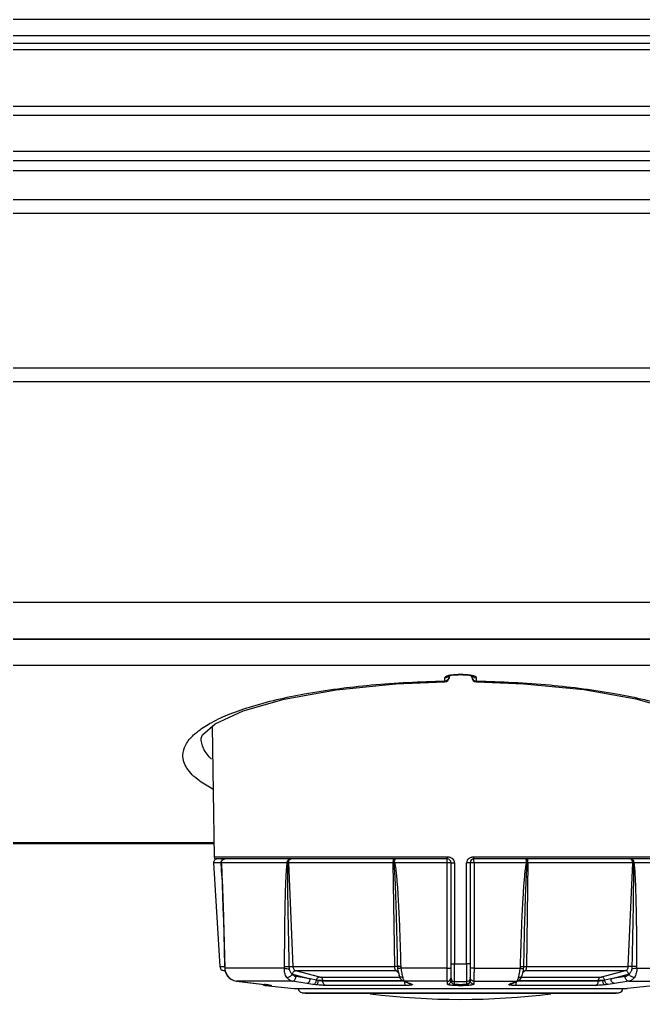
# Model space of a CAD drawing. Header units: millimetres. Extents: x -1538 to 3410, y -1646 to 2016.
# Drawn here: x 40.1 to 108.6, y -1624.5 to -1516.9 of the extents above; entities that cross this region are included whole.
import ezdxf

# ---------------------------------------------------------------- set-up
doc = ezdxf.new("R2010")
doc.units = ezdxf.units.MM
doc.header["$LTSCALE"] = 23.1
doc.layers.get('0').update_dxf_attribs({"linetype": 'CONTINUOUS'})

msp = doc.modelspace()

# ---------------------------------------------------------------- linework, layer by layer
at = {"linetype": 'Continuous'}
for p, q in [((647.03, -1516.86), (-171.77, -1516.86)), ((647.03, -1518.66), (-171.77, -1518.66)), ((-144.47, -1519.46), (581.53, -1519.46)), ((-145.17, -1520.16), (564, -1520.16)), ((-104.32, -1526.36), (561.47, -1526.36)), ((-104.32, -1527.36), (561.47, -1527.36)), ((561.47, -1531.36), (-104.32, -1531.36)), ((561.47, -1532.36), (-104.32, -1532.36)), ((561.47, -1533.46), (-104.32, -1533.46)), ((-159.16, -1536.61), (599.04, -1536.61)), ((-159.07, -1538.11), (598.93, -1538.11)), ((-159.07, -1555.11), (598.93, -1555.11)), ((-159.07, -1556.61), (598.93, -1556.61)), ((598.43, -1580.91), (-158.57, -1580.91)), ((209.43, -1584.96), (-159.67, -1584.96)), ((598.43, -1584.91), (-158.57, -1584.91)), ((522.53, -1587.83), (-85.47, -1587.83)), ((86.78, -1589.19), (86.78, -1589.53)), ((87.26, -1588.95), (87.52, -1588.89)), ((87.28, -1588.94), (87.28, -1589.1)), ((87.52, -1588.89), (87.88, -1588.85)), ((87.88, -1588.85), (88.28, -1588.83)), ((88.78, -1588.81), (88.28, -1588.81)), ((88.28, -1588.83), (88.28, -1588.81)), ((88.78, -1588.83), (88.28, -1588.83)), ((88.78, -1588.83), (88.78, -1588.81)), ((89.59, -1588.9), (89.83, -1588.96)), ((89.78, -1589.1), (89.78, -1588.95)), ((89.83, -1588.96), (89.88, -1588.98)), ((90.28, -1589.53), (90.28, -1589.19)), ((90.28, -1589.6), (90.28, -1589.53)), ((61.24, -1594.51), (61.45, -1608.87)), ((61.43, -1607.3), (-17.25, -1607.3)), ((61.43, -1607.41), (-17.25, -1607.41)), ((87.08, -1608.86), (61.45, -1608.87)), ((115.62, -1608.87), (89.99, -1608.86)), ((62.21, -1609.49), (61.39, -1609.49)), ((61.39, -1609.49), (62.08, -1620.87)), ((87.08, -1609.06), (61.65, -1609.06)), ((62.3, -1610.93), (62.21, -1609.49)), ((69.49, -1609.47), (62.24, -1609.47)), ((81.13, -1609.49), (69.62, -1609.49)), ((69.62, -1609.49), (70.11, -1620.87)), ((81.31, -1620.87), (81.13, -1609.49)), ((87.06, -1609.47), (81.28, -1609.47)), ((87.06, -1621.06), (87.06, -1609.47)), ((87.48, -1622.42), (87.48, -1609.46)), ((87.87, -1609.47), (87.87, -1620.59)), ((89.19, -1620.59), (89.19, -1609.47)), ((89.58, -1609.46), (89.58, -1622.42)), ((115.42, -1609.06), (89.98, -1609.06)), ((95.78, -1609.47), (90.01, -1609.47)), ((90.01, -1609.47), (90.01, -1621.06)), ((95.94, -1609.49), (95.76, -1620.87)), ((107.45, -1609.49), (95.94, -1609.49)), ((106.96, -1620.87), (107.45, -1609.49)), ((114.83, -1609.47), (107.58, -1609.47)), ((87.87, -1620.59), (88.53, -1620.59)), ((88.53, -1620.59), (89.19, -1620.59)), ((62.08, -1620.87), (62.6, -1620.87)), ((62.49, -1621.33), (62.65, -1621.33)), ((62.49, -1621.33), (62.66, -1621.37)), ((62.62, -1620.88), (62.6, -1620.89)), ((62.6, -1620.89), (62.61, -1621.03)), ((62.61, -1621.03), (62.61, -1621.08)), ((62.63, -1621.06), (62.61, -1621.08)), ((69.18, -1621.06), (62.63, -1621.06)), ((62.66, -1621.37), (62.69, -1621.45)), ((62.74, -1621.62), (62.75, -1621.62)), ((62.91, -1621.91), (63.06, -1622.07)), ((70.07, -1621.73), (72.01, -1622.24)), ((70.11, -1620.87), (81.31, -1620.87)), ((70.4, -1621.33), (81.41, -1621.33)), ((70.4, -1621.33), (73.03, -1622.02)), ((81.56, -1621.44), (81.41, -1621.33)), ((81.58, -1621.46), (81.56, -1621.44)), ((81.65, -1621.51), (81.58, -1621.46)), ((81.61, -1621.13), (81.64, -1621.33)), ((81.62, -1621.4), (81.62, -1621.4)), ((81.62, -1621.4), (81.67, -1621.45)), ((81.64, -1621.33), (81.67, -1621.44)), ((81.64, -1621.33), (81.64, -1621.33)), ((81.69, -1621.54), (81.65, -1621.51)), ((81.68, -1621.45), (81.68, -1621.46)), ((81.77, -1621.85), (81.77, -1621.85)), ((87.06, -1621.06), (81.98, -1621.06)), ((90.01, -1621.06), (95.09, -1621.06)), ((95.3, -1621.85), (95.34, -1621.7)), ((95.3, -1621.85), (95.3, -1621.85)), ((95.43, -1621.5), (95.38, -1621.54)), ((95.43, -1621.33), (95.46, -1621.13)), ((95.43, -1621.33), (95.43, -1621.33)), ((95.49, -1621.46), (95.43, -1621.5)), ((95.45, -1621.4), (95.45, -1621.4)), ((95.51, -1621.44), (95.49, -1621.46)), ((95.66, -1621.33), (95.51, -1621.44)), ((95.66, -1621.33), (106.66, -1621.33)), ((95.76, -1620.87), (106.96, -1620.87)), ((104.04, -1622.02), (106.66, -1621.33)), ((105.05, -1622.24), (107, -1621.73)), ((107.88, -1621.06), (114.44, -1621.06)), ((63.08, -1622.08), (63.06, -1622.07)), ((70.06, -1622.49), (63.91, -1622.49)), ((63.91, -1622.49), (63.91, -1622.49)), ((63.91, -1622.49), (66.04, -1622.73)), ((66.04, -1622.73), (66.04, -1622.73)), ((66.04, -1622.73), (66.98, -1622.84)), ((66.98, -1622.84), (66.98, -1622.84)), ((67.69, -1622.95), (67.08, -1622.95)), ((67.08, -1622.95), (70.23, -1623.3)), ((67.4, -1622.89), (67.39, -1622.89)), ((67.39, -1622.89), (67.4, -1622.89)), ((67.48, -1622.91), (67.54, -1622.91)), ((67.54, -1622.91), (67.59, -1622.92)), ((67.59, -1622.92), (67.62, -1622.93)), ((67.62, -1622.93), (67.63, -1622.93)), ((71.62, -1622.73), (70.06, -1622.49)), ((72.01, -1622.24), (70.45, -1621.99)), ((72.31, -1622.84), (71.62, -1622.73)), ((72.7, -1622.38), (72.01, -1622.24)), ((73.17, -1622.04), (81.83, -1622.04)), ((73.39, -1622.41), (82.14, -1622.41)), ((73.39, -1622.41), (73.4, -1622.49)), ((82.28, -1622.49), (73.4, -1622.49)), ((82.52, -1622.95), (73.7, -1622.95)), ((82.39, -1622.49), (82.2, -1622.45)), ((82.77, -1622.7), (82.2, -1622.45)), ((87.08, -1622.49), (82.39, -1622.49)), ((82.39, -1622.49), (82.67, -1622.61)), ((82.67, -1622.61), (82.79, -1622.66)), ((82.96, -1622.73), (82.77, -1622.7)), ((82.77, -1622.7), (82.95, -1622.77)), ((82.79, -1622.66), (82.96, -1622.73)), ((82.95, -1622.77), (83.02, -1622.8)), ((83.21, -1622.84), (83.02, -1622.8)), ((87.08, -1622.82), (87.08, -1622.49)), ((87.88, -1622.81), (87.88, -1622.55)), ((87.89, -1622.84), (88.01, -1622.85)), ((89.18, -1622.55), (89.18, -1622.81)), ((89.27, -1622.82), (89.37, -1622.77)), ((89.99, -1622.49), (94.68, -1622.49)), ((89.99, -1622.49), (89.99, -1622.82)), ((93.86, -1622.84), (94.05, -1622.8)), ((94.05, -1622.8), (94.22, -1622.73)), ((94.11, -1622.73), (94.28, -1622.66)), ((94.11, -1622.73), (94.3, -1622.7)), ((94.22, -1622.73), (94.87, -1622.45)), ((94.28, -1622.66), (94.4, -1622.61)), ((94.4, -1622.61), (94.68, -1622.49)), ((103.36, -1622.95), (94.55, -1622.95)), ((94.68, -1622.49), (94.87, -1622.45)), ((103.67, -1622.49), (94.78, -1622.49)), ((94.93, -1622.41), (103.67, -1622.41)), ((95.23, -1622.04), (103.9, -1622.04)), ((103.67, -1622.49), (103.67, -1622.41)), ((105.05, -1622.24), (104.37, -1622.38)), ((105.45, -1622.73), (104.76, -1622.84)), ((106.62, -1621.99), (105.05, -1622.24)), ((107.01, -1622.49), (105.45, -1622.73)), ((109.99, -1622.95), (106.83, -1623.3)), ((107.01, -1622.49), (113.16, -1622.49)), ((70.23, -1623.3), (106.83, -1623.3)), ((71.12, -1623.75), (105.95, -1623.75)), ((71.12, -1623.75), (71.44, -1623.79)), ((71.44, -1623.79), (105.63, -1623.79)), ((71.44, -1623.79), (71.56, -1623.79)), ((105.51, -1623.79), (71.56, -1623.79)), ((105.63, -1623.79), (105.51, -1623.79)), ((105.95, -1623.75), (105.63, -1623.79))]:
    msp.add_line(p, q, dxfattribs=at)
for points in [[(60.02, -1595.79), (60.17, -1595.42), (61.57, -1594.22), (64.64, -1592.8), (69.14, -1591.5), (74.85, -1590.47), (81.42, -1589.82), (86.79, -1589.6)], [(87.16, -1588.99), (87.16, -1588.99), (87.26, -1588.95)], [(88.78, -1588.83), (89.24, -1588.85), (89.59, -1588.9)], [(90.28, -1589.6), (95.48, -1589.81), (102.06, -1590.45), (107.79, -1591.47), (112.33, -1592.76), (115.44, -1594.19), (116.88, -1595.4), (117.05, -1595.79)], [(62.25, -1609.84), (62.29, -1610.73), (62.34, -1611.92), (62.38, -1613.14), (62.42, -1614.43), (62.47, -1615.81), (62.51, -1617.34), (62.55, -1619.04), (62.6, -1620.89)], [(62.61, -1621.08), (62.64, -1621.29), (62.74, -1621.61), (62.91, -1621.91)], [(62.75, -1621.62), (62.92, -1621.92), (63.06, -1622.07)], [(81.67, -1621.44), (81.73, -1621.69), (81.77, -1621.85)], [(81.77, -1621.85), (81.81, -1621.99), (81.9, -1622.18), (82.03, -1622.34), (82.2, -1622.45)], [(94.87, -1622.45), (95.03, -1622.35), (95.16, -1622.19), (95.25, -1622), (95.3, -1621.85)], [(95.34, -1621.7), (95.4, -1621.44), (95.43, -1621.33)], [(95.39, -1621.46), (95.43, -1621.41), (95.45, -1621.4)], [(95.39, -1621.44), (95.39, -1621.46), (95.39, -1621.46)], [(63.06, -1622.07), (63.28, -1622.26), (63.45, -1622.34)], [(63.07, -1622.09), (63.27, -1622.25), (63.63, -1622.43), (63.91, -1622.49)], [(63.91, -1622.49), (67.07, -1622.85), (67.31, -1622.88)], [(67.31, -1622.88), (67.41, -1622.9), (67.48, -1622.91)], [(87.48, -1622.41), (87.51, -1622.55), (87.58, -1622.68), (87.69, -1622.77), (87.79, -1622.81), (87.89, -1622.84)], [(88.01, -1622.85), (88.15, -1622.87), (88.33, -1622.88), (88.52, -1622.88), (88.72, -1622.88), (88.9, -1622.87), (89.05, -1622.86)], [(89.05, -1622.86), (89.17, -1622.84), (89.27, -1622.82)], [(89.37, -1622.77), (89.47, -1622.69), (89.55, -1622.57), (89.58, -1622.41)]]:
    msp.add_lwpolyline(points, dxfattribs=at)
for centre, radius, start, end in [((86.78, -1589.1), 0.5, 270.8946, 360), ((88.28, -1594.79), 5.97, 89.9948, 92.1409), ((88.79, -1594.76), 5.94, 87.4326, 90.0097), ((90.28, -1589.1), 0.5, 180, 269.1062), ((61.65, -1608.86), 0.2, 180.84, 270), ((61.79, -1609.46), 0.4, 90, 183.5), ((14.91, -1612.57), 47.41, 3.3537, 3.725), ((62.63, -1609.43), 0.369, 90.0072, 93.8752), ((69.63, -1605.31), 4.17, 269.1395, 269.9148), ((69.79, -1609.19), 0.122, 90.0198, 96.3934), ((69.91, -1609.3), 0.238, 120.0018, 121.7722), ((81.13, -1604.09), 5.4, 270.0346, 270.754), ((83.12, -1619.68), 10.37, 100.194, 100.6902), ((87.08, -1609.46), 0.4, 0, 90), ((89.98, -1609.46), 0.4, 90, 180), ((94.04, -1619.17), 9.86, 79.2966, 79.8184), ((95.94, -1603.91), 5.58, 269.258, 269.9536), ((107.16, -1609.3), 0.238, 58.2278, 59.9981), ((107.28, -1609.19), 0.122, 83.6083, 89.9812), ((107.44, -1604.98), 4.5, 270.1137, 270.8323), ((62.58, -1620.84), 0.5, 183.5, 259.5), ((66.4, -1620.79), 3.79, 181.4209, 182.7431), ((67.73, -1620.72), 5.11, 182.757, 183.7233), ((64.12, -1620.98), 1.5, 182.798, 183.5433), ((70.19, -1621.27), 0.477, 252.5046, 255.3146), ((81.41, -1621.7), 0.36, 57.3375, 66.6044), ((83.79, -1620.85), 2.2, 181.0907, 187.3248), ((81.41, -1621.7), 0.362, 54.3906, 57.3393), ((95.66, -1621.7), 0.362, 122.8758, 125.6098), ((93.26, -1620.84), 2.22, 352.7007, 358.8842), ((95.66, -1621.7), 0.361, 113.3967, 122.8776), ((106.88, -1621.27), 0.477, 284.687, 287.496), ((64.14, -1621.03), 1.5, 223.9552, 224.6058), ((64.1, -1621.07), 1.43, 224.6086, 236.9445), ((64.08, -1621.1), 1.4, 236.9827, 250.6584), ((64.07, -1621.12), 1.38, 250.7112, 263.3865), ((67.13, -1622.46), 0.5, 227.6271, 263.661), ((64.11, -1647.84), 25.16, 82.7732, 83.4402), ((65.15, -1639.57), 16.83, 82.3474, 82.7374), ((67.74, -1622.48), 0.476, 250.8506, 263.4182), ((73.56, -1677.23), 54.82, 90.1728, 90.6826), ((69.44, -1654.25), 34.29, 66.5523, 66.78), ((69.75, -1653.52), 33.5, 66.3189, 66.5509), ((87.51, -1622.42), 0.0247, 180.0347, 187.3885), ((88.53, -1871.22), 248.67, 89.8502, 90.1498), ((89.56, -1622.42), 0.0248, 351.5897, 359.9934), ((107.32, -1653.52), 33.5, 113.4491, 113.6811), ((107.63, -1654.25), 34.29, 113.22, 113.4477), ((103.57, -1669.2), 46.79, 89.2736, 89.8709), ((71.18, -1623.25), 0.5, 186.1335, 263), ((88.53, -1544.49), 80, 262.8664, 277.1336), ((105.88, -1623.25), 0.5, 277, 353.8665)]:
    msp.add_arc(centre, radius, start, end, dxfattribs=at)
for points, knots in [([(60.96, -1594.19), (61.59, -1593.83), (63.03, -1593.16), (66.48, -1591.95), (71.75, -1590.76), (78.93, -1589.83), (84.09, -1589.57), (86.78, -1589.53)], [0, 0, 0, 0, 0.082246, 0.179323, 0.414513, 0.694002, 1, 1, 1, 1]), ([(86.78, -1589.53), (86.78, -1589.54), (86.79, -1589.56), (86.79, -1589.58), (86.79, -1589.59)], [0, 0, 0, 0, 0.339021, 1, 1, 1, 1]), ([(86.79, -1589.59), (86.79, -1589.6), (86.79, -1589.6), (86.79, -1589.6), (86.79, -1589.6)], [0, 0, 0, 0, 0.720802, 1, 1, 1, 1]), ([(87.28, -1588.91), (87.17, -1588.93), (87, -1588.98), (86.84, -1589.07), (86.8, -1589.13)], [0, 0, 0, 0, 0.618269, 1, 1, 1, 1]), ([(87.59, -1588.86), (87.56, -1588.86), (87.46, -1588.87), (87.36, -1588.89), (87.28, -1588.91)], [0, 0, 0, 0, 0.263721, 1, 1, 1, 1]), ([(88.06, -1588.82), (88.02, -1588.82), (87.86, -1588.83), (87.71, -1588.84), (87.59, -1588.86)], [0, 0, 0, 0, 0.25807, 1, 1, 1, 1]), ([(89.79, -1588.91), (89.73, -1588.9), (89.49, -1588.85), (89.24, -1588.83), (89.05, -1588.82)], [0, 0, 0, 0, 0.225904, 1, 1, 1, 1]), ([(90.28, -1589.19), (90.28, -1589.12), (90.09, -1588.98), (89.91, -1588.94), (89.79, -1588.91)], [0, 0, 0, 0, 0.343329, 1, 1, 1, 1]), ([(90.28, -1589.53), (92.98, -1589.57), (98.14, -1589.83), (105.31, -1590.76), (110.59, -1591.95), (114.03, -1593.16), (115.47, -1593.83), (116.1, -1594.19)], [0, 0, 0, 0, 0.305969, 0.585444, 0.820643, 0.917734, 1, 1, 1, 1]), ([(59.2, -1595.44), (59.32, -1595.33), (59.87, -1594.86), (60.48, -1594.47), (60.96, -1594.19)], [0, 0, 0, 0, 0.225147, 1, 1, 1, 1]), ([(58.02, -1597.66), (58.02, -1597.27), (58.29, -1596.42), (58.86, -1595.76), (59.2, -1595.44)], [0, 0, 0, 0, 0.45212, 1, 1, 1, 1]), ([(61.15, -1598.09), (60.81, -1597.75), (60.24, -1597.05), (60.01, -1596.16), (60.02, -1595.76)], [0, 0, 0, 0, 0.5442, 1, 1, 1, 1]), ([(61.3, -1601.39), (60.8, -1601.12), (60.01, -1600.65), (59.06, -1599.86), (58.46, -1599.15), (58.09, -1598.41), (58.01, -1597.9), (58.02, -1597.66)], [0, 0, 0, 0, 0.325063, 0.530435, 0.706481, 0.859632, 1, 1, 1, 1]), ([(87.08, -1609.06), (87.08, -1609.06), (87.08, -1609.06), (87.08, -1609.05), (87.08, -1609.03), (87.08, -1609), (87.08, -1608.97), (87.07, -1608.93), (87.07, -1608.89), (87.07, -1608.86)], [0, 0, 0, 0, 0.021787, 0.079303, 0.171934, 0.295828, 0.446517, 0.619021, 1, 1, 1, 1]), ([(87.87, -1609.47), (87.87, -1609.38), (87.81, -1609.19), (87.65, -1609.03), (87.48, -1608.94), (87.35, -1608.89), (87.24, -1608.87), (87.15, -1608.87), (87.1, -1608.86), (87.08, -1608.86)], [0, 0, 0, 0, 0.248313, 0.497998, 0.623511, 0.749007, 0.874488, 0.937241, 1, 1, 1, 1]), ([(89.99, -1608.86), (89.97, -1608.86), (89.92, -1608.87), (89.83, -1608.87), (89.72, -1608.89), (89.58, -1608.94), (89.42, -1609.03), (89.26, -1609.19), (89.19, -1609.38), (89.19, -1609.47)], [0, 0, 0, 0, 0.062759, 0.125512, 0.250993, 0.376489, 0.502002, 0.751687, 1, 1, 1, 1]), ([(89.98, -1609.06), (89.99, -1609.06), (89.99, -1609.06), (89.99, -1609.05), (89.99, -1609.03), (89.99, -1609), (89.99, -1608.97), (89.99, -1608.93), (90, -1608.89), (90, -1608.86)], [0, 0, 0, 0, 0.021772, 0.079299, 0.171966, 0.295832, 0.446436, 0.619055, 1, 1, 1, 1]), ([(62.21, -1609.49), (62.21, -1609.43), (62.23, -1609.32), (62.31, -1609.18), (62.44, -1609.09), (62.55, -1609.06), (62.6, -1609.06)], [0, 0, 0, 0, 0.253542, 0.505147, 0.753699, 1, 1, 1, 1]), ([(62.23, -1609.49), (62.22, -1609.49), (62.22, -1609.49), (62.22, -1609.49), (62.21, -1609.49)], [0, 0, 0, 0, 0.141496, 1, 1, 1, 1]), ([(62.23, -1609.49), (62.22, -1609.41), (62.26, -1609.24), (62.39, -1609.13), (62.47, -1609.1)], [0, 0, 0, 0, 0.500361, 1, 1, 1, 1]), ([(62.24, -1609.47), (62.24, -1609.47), (62.23, -1609.48), (62.23, -1609.48), (62.23, -1609.49)], [0, 0, 0, 0, 0.306284, 1, 1, 1, 1]), ([(62.24, -1609.47), (62.24, -1609.42), (62.26, -1609.32), (62.33, -1609.19), (62.45, -1609.09), (62.55, -1609.07), (62.6, -1609.06)], [0, 0, 0, 0, 0.253508, 0.505091, 0.753589, 1, 1, 1, 1]), ([(62.24, -1609.47), (62.24, -1609.51), (62.25, -1609.67), (62.26, -1609.83), (62.27, -1609.95)], [0, 0, 0, 0, 0.248741, 1, 1, 1, 1]), ([(62.27, -1609.95), (62.29, -1610.4), (62.33, -1611.31), (62.38, -1612.68), (62.43, -1614.04), (62.49, -1615.87), (62.55, -1618.15), (62.6, -1619.97), (62.62, -1620.88)], [0, 0, 0, 0, 0.124534, 0.249428, 0.374438, 0.499503, 0.749722, 1, 1, 1, 1]), ([(69.19, -1620.88), (69.2, -1619.93), (69.2, -1618.5), (69.22, -1616.6), (69.24, -1615.17), (69.27, -1613.74), (69.3, -1612.55), (69.34, -1611.6), (69.37, -1610.89), (69.41, -1610.29), (69.45, -1609.82), (69.47, -1609.59), (69.49, -1609.47)], [0, 0, 0, 0, 0.250308, 0.37544, 0.500548, 0.625624, 0.750646, 0.813122, 0.875555, 0.937905, 0.969013, 1, 1, 1, 1]), ([(69.49, -1609.47), (69.49, -1609.42), (69.5, -1609.32), (69.56, -1609.18), (69.65, -1609.09), (69.73, -1609.06), (69.77, -1609.06)], [0, 0, 0, 0, 0.288695, 0.556836, 0.791847, 1, 1, 1, 1]), ([(69.56, -1609.49), (69.56, -1609.49), (69.53, -1609.48), (69.51, -1609.48), (69.49, -1609.47)], [0, 0, 0, 0, 0.263638, 1, 1, 1, 1]), ([(69.71, -1620.89), (69.69, -1619.94), (69.66, -1618.51), (69.62, -1616.61), (69.59, -1615.19), (69.57, -1613.76), (69.56, -1612.57), (69.55, -1611.62), (69.55, -1610.91), (69.55, -1610.2), (69.55, -1609.72), (69.56, -1609.49)], [0, 0, 0, 0, 0.250116, 0.375162, 0.500199, 0.625221, 0.750222, 0.81271, 0.875183, 0.93763, 1, 1, 1, 1]), ([(69.56, -1609.49), (69.56, -1609.44), (69.57, -1609.34), (69.6, -1609.22), (69.65, -1609.15), (69.69, -1609.09), (69.74, -1609.07), (69.77, -1609.06)], [0, 0, 0, 0, 0.305785, 0.585219, 0.7077, 0.816917, 1, 1, 1, 1]), ([(69.62, -1609.49), (69.62, -1609.41), (69.64, -1609.26), (69.73, -1609.13), (69.79, -1609.1)], [0, 0, 0, 0, 0.539662, 1, 1, 1, 1]), ([(69.79, -1609.09), (69.8, -1609.09), (69.83, -1609.07), (69.87, -1609.06), (69.9, -1609.06)], [0, 0, 0, 0, 0.25938, 1, 1, 1, 1]), ([(81.13, -1609.49), (81.13, -1609.43), (81.13, -1609.33), (81.15, -1609.22), (81.17, -1609.14), (81.19, -1609.09), (81.22, -1609.06), (81.24, -1609.06)], [0, 0, 0, 0, 0.352789, 0.660483, 0.78329, 0.880591, 1, 1, 1, 1]), ([(81.2, -1609.49), (81.19, -1609.41), (81.2, -1609.3), (81.25, -1609.17), (81.28, -1609.11), (81.3, -1609.1)], [0, 0, 0, 0, 0.568521, 0.808256, 1, 1, 1, 1]), ([(81.2, -1609.49), (81.21, -1609.61), (81.23, -1609.84), (81.26, -1610.32), (81.29, -1610.91), (81.33, -1611.62), (81.37, -1612.57), (81.41, -1613.76), (81.45, -1615.19), (81.49, -1616.61), (81.54, -1618.51), (81.57, -1619.94), (81.59, -1620.89)], [0, 0, 0, 0, 0.031262, 0.062522, 0.125035, 0.187542, 0.250047, 0.37505, 0.500047, 0.62504, 0.750029, 1, 1, 1, 1]), ([(81.28, -1609.47), (81.28, -1609.4), (81.29, -1609.29), (81.32, -1609.16), (81.34, -1609.11), (81.35, -1609.09)], [0, 0, 0, 0, 0.588096, 0.82492, 1, 1, 1, 1]), ([(81.28, -1609.47), (81.31, -1609.59), (81.35, -1609.82), (81.42, -1610.29), (81.48, -1610.89), (81.54, -1611.6), (81.6, -1612.31), (81.64, -1613.03), (81.7, -1613.98), (81.76, -1615.17), (81.82, -1616.6), (81.89, -1618.5), (81.93, -1619.93), (81.96, -1620.88)], [0, 0, 0, 0, 0.031233, 0.062479, 0.124978, 0.187481, 0.249985, 0.312488, 0.374992, 0.499997, 0.625001, 0.750003, 1, 1, 1, 1]), ([(81.3, -1609.1), (81.31, -1609.09), (81.33, -1609.07), (81.35, -1609.06), (81.37, -1609.06)], [0, 0, 0, 0, 0.281711, 1, 1, 1, 1]), ([(81.35, -1609.09), (81.35, -1609.09), (81.36, -1609.08), (81.37, -1609.07), (81.38, -1609.07)], [0, 0, 0, 0, 0.298799, 1, 1, 1, 1]), ([(87.06, -1609.47), (87.06, -1609.42), (87.06, -1609.34), (87.07, -1609.25), (87.07, -1609.19), (87.07, -1609.14), (87.07, -1609.1), (87.08, -1609.08), (87.08, -1609.07), (87.08, -1609.07), (87.08, -1609.06), (87.08, -1609.06)], [0, 0, 0, 0, 0.379303, 0.551362, 0.702529, 0.826972, 0.919764, 0.953193, 0.977556, 0.992872, 1, 1, 1, 1]), ([(87.48, -1609.46), (87.48, -1609.46), (87.48, -1609.46), (87.48, -1609.47), (87.46, -1609.47), (87.45, -1609.47), (87.43, -1609.47), (87.4, -1609.47), (87.36, -1609.47), (87.29, -1609.47), (87.22, -1609.47), (87.14, -1609.47), (87.09, -1609.47), (87.06, -1609.47)], [0, 0, 0, 0, 0.005241, 0.019964, 0.04418, 0.077728, 0.120237, 0.171248, 0.296746, 0.448956, 0.621715, 0.808161, 1, 1, 1, 1]), ([(87.48, -1609.46), (87.48, -1609.46), (87.49, -1609.46), (87.49, -1609.47), (87.5, -1609.47), (87.51, -1609.47), (87.53, -1609.47), (87.56, -1609.47), (87.6, -1609.47), (87.66, -1609.47), (87.73, -1609.47), (87.8, -1609.47), (87.85, -1609.47), (87.87, -1609.47)], [0, 0, 0, 0, 0.005022, 0.019417, 0.043119, 0.075969, 0.117738, 0.167967, 0.291715, 0.442778, 0.615655, 0.804104, 1, 1, 1, 1]), ([(89.58, -1609.46), (89.58, -1609.46), (89.58, -1609.46), (89.58, -1609.47), (89.57, -1609.47), (89.55, -1609.47), (89.54, -1609.47), (89.51, -1609.47), (89.47, -1609.47), (89.41, -1609.47), (89.34, -1609.47), (89.27, -1609.47), (89.22, -1609.47), (89.19, -1609.47)], [0, 0, 0, 0, 0.005022, 0.019417, 0.043119, 0.075969, 0.117738, 0.167967, 0.291715, 0.442778, 0.615655, 0.804104, 1, 1, 1, 1]), ([(90.01, -1609.47), (89.98, -1609.47), (89.93, -1609.47), (89.85, -1609.47), (89.78, -1609.47), (89.71, -1609.47), (89.67, -1609.47), (89.64, -1609.47), (89.62, -1609.47), (89.6, -1609.47), (89.59, -1609.47), (89.59, -1609.46), (89.58, -1609.46), (89.58, -1609.46)], [0, 0, 0, 0, 0.191839, 0.378285, 0.551044, 0.703254, 0.828752, 0.879763, 0.922272, 0.95582, 0.980036, 0.994759, 1, 1, 1, 1]), ([(90.01, -1609.47), (90.01, -1609.42), (90.01, -1609.34), (90, -1609.25), (90, -1609.19), (90, -1609.14), (89.99, -1609.1), (89.99, -1609.08), (89.99, -1609.07), (89.99, -1609.07), (89.99, -1609.06), (89.98, -1609.06)], [0, 0, 0, 0, 0.379303, 0.551362, 0.702529, 0.826972, 0.919764, 0.953193, 0.977556, 0.992872, 1, 1, 1, 1]), ([(95.11, -1620.88), (95.13, -1619.93), (95.18, -1618.5), (95.25, -1616.6), (95.31, -1615.17), (95.37, -1613.98), (95.43, -1613.03), (95.47, -1612.31), (95.53, -1611.6), (95.59, -1610.89), (95.65, -1610.29), (95.72, -1609.82), (95.76, -1609.59), (95.78, -1609.47)], [0, 0, 0, 0, 0.249997, 0.374999, 0.500003, 0.625008, 0.687512, 0.750016, 0.812519, 0.875023, 0.937521, 0.968767, 1, 1, 1, 1]), ([(95.48, -1620.89), (95.5, -1619.94), (95.53, -1618.51), (95.57, -1616.61), (95.61, -1615.19), (95.66, -1613.76), (95.7, -1612.57), (95.74, -1611.62), (95.77, -1610.91), (95.81, -1610.32), (95.84, -1609.84), (95.86, -1609.61), (95.87, -1609.49)], [0, 0, 0, 0, 0.249971, 0.37496, 0.499953, 0.62495, 0.749953, 0.812458, 0.874966, 0.937478, 0.968738, 1, 1, 1, 1]), ([(95.72, -1609.09), (95.72, -1609.09), (95.71, -1609.08), (95.7, -1609.07), (95.69, -1609.07)], [0, 0, 0, 0, 0.298799, 1, 1, 1, 1]), ([(95.77, -1609.1), (95.76, -1609.09), (95.74, -1609.07), (95.71, -1609.06), (95.7, -1609.06)], [0, 0, 0, 0, 0.281712, 1, 1, 1, 1]), ([(95.78, -1609.47), (95.78, -1609.4), (95.78, -1609.29), (95.75, -1609.16), (95.73, -1609.11), (95.72, -1609.09)], [0, 0, 0, 0, 0.588096, 0.82492, 1, 1, 1, 1]), ([(95.87, -1609.49), (95.87, -1609.41), (95.86, -1609.3), (95.82, -1609.17), (95.78, -1609.11), (95.77, -1609.1)], [0, 0, 0, 0, 0.568519, 0.808255, 1, 1, 1, 1]), ([(95.94, -1609.49), (95.94, -1609.43), (95.94, -1609.33), (95.92, -1609.22), (95.9, -1609.14), (95.88, -1609.09), (95.85, -1609.06), (95.83, -1609.06)], [0, 0, 0, 0, 0.352789, 0.660483, 0.78329, 0.880591, 1, 1, 1, 1]), ([(107.27, -1609.09), (107.27, -1609.09), (107.23, -1609.07), (107.2, -1609.06), (107.17, -1609.06)], [0, 0, 0, 0, 0.25938, 1, 1, 1, 1]), ([(107.45, -1609.49), (107.45, -1609.41), (107.43, -1609.26), (107.34, -1609.13), (107.28, -1609.1)], [0, 0, 0, 0, 0.539662, 1, 1, 1, 1]), ([(107.58, -1609.47), (107.58, -1609.42), (107.57, -1609.32), (107.51, -1609.18), (107.42, -1609.09), (107.34, -1609.06), (107.3, -1609.06)], [0, 0, 0, 0, 0.288695, 0.556836, 0.791847, 1, 1, 1, 1]), ([(107.51, -1609.49), (107.51, -1609.44), (107.5, -1609.34), (107.46, -1609.22), (107.42, -1609.15), (107.37, -1609.09), (107.33, -1609.07), (107.3, -1609.06)], [0, 0, 0, 0, 0.305786, 0.585221, 0.707701, 0.816918, 1, 1, 1, 1]), ([(107.51, -1609.49), (107.51, -1609.72), (107.52, -1610.2), (107.52, -1610.91), (107.52, -1611.62), (107.51, -1612.57), (107.5, -1613.76), (107.48, -1615.19), (107.45, -1616.61), (107.41, -1618.51), (107.38, -1619.94), (107.36, -1620.89)], [0, 0, 0, 0, 0.06237, 0.124817, 0.18729, 0.249778, 0.374779, 0.499801, 0.624838, 0.749884, 1, 1, 1, 1]), ([(107.58, -1609.47), (107.57, -1609.47), (107.55, -1609.48), (107.52, -1609.48), (107.51, -1609.49)], [0, 0, 0, 0, 0.235744, 1, 1, 1, 1]), ([(107.58, -1609.47), (107.6, -1609.59), (107.62, -1609.82), (107.66, -1610.29), (107.7, -1610.89), (107.73, -1611.6), (107.77, -1612.55), (107.8, -1613.74), (107.83, -1615.17), (107.85, -1616.6), (107.87, -1618.5), (107.87, -1619.93), (107.87, -1620.88)], [0, 0, 0, 0, 0.030987, 0.062095, 0.124445, 0.186879, 0.249354, 0.374376, 0.499452, 0.62456, 0.749692, 1, 1, 1, 1]), ([(87.48, -1620.59), (87.48, -1620.59), (87.49, -1620.59), (87.49, -1620.59), (87.5, -1620.59), (87.51, -1620.59), (87.53, -1620.59), (87.56, -1620.59), (87.6, -1620.59), (87.66, -1620.59), (87.73, -1620.59), (87.8, -1620.59), (87.85, -1620.59), (87.87, -1620.59)], [0, 0, 0, 0, 0.005025, 0.01942, 0.043121, 0.075969, 0.117737, 0.167963, 0.291709, 0.44277, 0.615646, 0.804096, 1, 1, 1, 1]), ([(87.88, -1622.55), (87.88, -1622.53), (87.88, -1622.46), (87.88, -1622.33), (87.88, -1622.14), (87.88, -1621.79), (87.88, -1621.27), (87.87, -1620.83), (87.87, -1620.59)], [0, 0, 0, 0, 0.035163, 0.102703, 0.200377, 0.32498, 0.637728, 1, 1, 1, 1]), ([(89.19, -1620.59), (89.19, -1620.83), (89.19, -1621.27), (89.19, -1621.79), (89.19, -1622.14), (89.19, -1622.33), (89.19, -1622.46), (89.19, -1622.53), (89.18, -1622.55)], [0, 0, 0, 0, 0.362272, 0.67502, 0.799623, 0.897297, 0.964837, 1, 1, 1, 1]), ([(89.58, -1620.59), (89.58, -1620.59), (89.58, -1620.59), (89.58, -1620.59), (89.57, -1620.59), (89.55, -1620.59), (89.54, -1620.59), (89.51, -1620.59), (89.47, -1620.59), (89.41, -1620.59), (89.34, -1620.59), (89.27, -1620.59), (89.22, -1620.59), (89.19, -1620.59)], [0, 0, 0, 0, 0.005032, 0.019434, 0.04314, 0.075992, 0.117764, 0.167992, 0.291739, 0.442798, 0.615667, 0.804107, 1, 1, 1, 1]), ([(62.63, -1621.08), (62.64, -1621.26), (62.73, -1621.62), (62.94, -1621.94), (63.06, -1622.07)], [0, 0, 0, 0, 0.501228, 1, 1, 1, 1]), ([(69.44, -1622.08), (69.34, -1621.94), (69.19, -1621.6), (69.17, -1621.24), (69.18, -1621.06)], [0, 0, 0, 0, 0.481303, 1, 1, 1, 1]), ([(69.18, -1621.06), (69.27, -1621.08), (69.45, -1621.1), (69.63, -1621.12), (69.73, -1621.13)], [0, 0, 0, 0, 0.469984, 1, 1, 1, 1]), ([(69.19, -1620.88), (69.23, -1620.88), (69.4, -1620.89), (69.57, -1620.89), (69.71, -1620.89)], [0, 0, 0, 0, 0.213536, 1, 1, 1, 1]), ([(69.44, -1622.08), (69.49, -1622.08), (69.61, -1622.06), (69.77, -1621.98), (69.93, -1621.87), (70.01, -1621.77), (70.05, -1621.72)], [0, 0, 0, 0, 0.216365, 0.473643, 0.745173, 1, 1, 1, 1]), ([(69.71, -1620.89), (69.74, -1620.88), (69.88, -1620.88), (70.01, -1620.87), (70.11, -1620.87)], [0, 0, 0, 0, 0.264401, 1, 1, 1, 1]), ([(69.73, -1621.13), (69.73, -1621.11), (69.72, -1621.03), (69.71, -1620.95), (69.71, -1620.89)], [0, 0, 0, 0, 0.2473, 1, 1, 1, 1]), ([(70.05, -1621.72), (69.96, -1621.66), (69.82, -1621.47), (69.75, -1621.25), (69.73, -1621.13)], [0, 0, 0, 0, 0.469692, 1, 1, 1, 1]), ([(70.45, -1621.99), (70.37, -1621.98), (70.22, -1621.91), (70.1, -1621.79), (70.05, -1621.72)], [0, 0, 0, 0, 0.473678, 1, 1, 1, 1]), ([(70.07, -1621.73), (70.08, -1621.68), (70.1, -1621.58), (70.18, -1621.45), (70.28, -1621.36), (70.37, -1621.33), (70.4, -1621.33)], [0, 0, 0, 0, 0.2809, 0.550166, 0.790885, 1, 1, 1, 1]), ([(70.11, -1620.87), (70.11, -1620.93), (70.13, -1621.03), (70.19, -1621.17), (70.28, -1621.28), (70.36, -1621.32), (70.4, -1621.33)], [0, 0, 0, 0, 0.281335, 0.545903, 0.785084, 1, 1, 1, 1]), ([(81.41, -1621.33), (81.4, -1621.33), (81.39, -1621.31), (81.36, -1621.26), (81.33, -1621.16), (81.31, -1621.03), (81.31, -1620.93), (81.31, -1620.87)], [0, 0, 0, 0, 0.061211, 0.143174, 0.369391, 0.664388, 1, 1, 1, 1]), ([(81.59, -1620.89), (81.58, -1620.88), (81.55, -1620.88), (81.48, -1620.88), (81.4, -1620.87), (81.34, -1620.87), (81.31, -1620.87)], [0, 0, 0, 0, 0.130398, 0.351902, 0.649236, 1, 1, 1, 1]), ([(81.96, -1620.88), (81.88, -1620.88), (81.77, -1620.89), (81.65, -1620.89), (81.61, -1620.89), (81.59, -1620.89)], [0, 0, 0, 0, 0.649445, 0.871372, 1, 1, 1, 1]), ([(81.98, -1621.06), (81.93, -1621.06), (81.85, -1621.08), (81.74, -1621.1), (81.66, -1621.11), (81.62, -1621.12), (81.61, -1621.13)], [0, 0, 0, 0, 0.366328, 0.672205, 0.889599, 1, 1, 1, 1]), ([(82.17, -1622.08), (82.12, -1622.08), (82.03, -1622.07), (81.91, -1622.03), (81.81, -1621.95), (81.78, -1621.88), (81.77, -1621.85)], [0, 0, 0, 0, 0.288109, 0.550605, 0.784654, 1, 1, 1, 1]), ([(81.98, -1621.06), (82, -1621.24), (82.05, -1621.58), (82.13, -1621.92), (82.17, -1622.08)], [0, 0, 0, 0, 0.538452, 1, 1, 1, 1]), ([(87.06, -1621.06), (87.09, -1621.06), (87.14, -1621.06), (87.22, -1621.06), (87.29, -1621.06), (87.36, -1621.05), (87.4, -1621.05), (87.43, -1621.05), (87.45, -1621.05), (87.46, -1621.05), (87.48, -1621.05), (87.48, -1621.05), (87.48, -1621.05), (87.48, -1621.05)], [0, 0, 0, 0, 0.191566, 0.378203, 0.551069, 0.703261, 0.828651, 0.879726, 0.922277, 0.955785, 0.979999, 0.994746, 1, 1, 1, 1]), ([(87.08, -1622.49), (87.08, -1622.47), (87.08, -1622.42), (87.07, -1622.32), (87.07, -1622.18), (87.07, -1622.01), (87.07, -1621.8), (87.06, -1621.48), (87.06, -1621.23), (87.06, -1621.06)], [0, 0, 0, 0, 0.036865, 0.105458, 0.203588, 0.328127, 0.475067, 0.639608, 1, 1, 1, 1]), ([(90.01, -1621.06), (89.98, -1621.06), (89.93, -1621.06), (89.85, -1621.06), (89.78, -1621.06), (89.71, -1621.05), (89.67, -1621.05), (89.64, -1621.05), (89.62, -1621.05), (89.6, -1621.05), (89.59, -1621.05), (89.59, -1621.05), (89.58, -1621.05), (89.58, -1621.05)], [0, 0, 0, 0, 0.191557, 0.378188, 0.551048, 0.703238, 0.828629, 0.879706, 0.922259, 0.955771, 0.979989, 0.994741, 1, 1, 1, 1]), ([(90.01, -1621.06), (90.01, -1621.23), (90.01, -1621.48), (90, -1621.8), (90, -1622.01), (90, -1622.18), (90, -1622.32), (89.99, -1622.42), (89.99, -1622.47), (89.99, -1622.49)], [0, 0, 0, 0, 0.360392, 0.524933, 0.671873, 0.796412, 0.894542, 0.963135, 1, 1, 1, 1]), ([(94.9, -1622.08), (94.94, -1621.92), (95.01, -1621.58), (95.07, -1621.24), (95.09, -1621.06)], [0, 0, 0, 0, 0.461552, 1, 1, 1, 1]), ([(94.9, -1622.08), (94.95, -1622.08), (95.04, -1622.07), (95.16, -1622.03), (95.26, -1621.95), (95.29, -1621.88), (95.3, -1621.85)], [0, 0, 0, 0, 0.288104, 0.550601, 0.784654, 1, 1, 1, 1]), ([(95.09, -1621.06), (95.14, -1621.06), (95.22, -1621.08), (95.33, -1621.1), (95.41, -1621.11), (95.45, -1621.12), (95.46, -1621.13)], [0, 0, 0, 0, 0.366328, 0.672208, 0.889603, 1, 1, 1, 1]), ([(95.11, -1620.88), (95.19, -1620.88), (95.3, -1620.89), (95.42, -1620.89), (95.46, -1620.89), (95.48, -1620.89)], [0, 0, 0, 0, 0.649394, 0.871335, 1, 1, 1, 1]), ([(95.48, -1620.89), (95.49, -1620.88), (95.52, -1620.88), (95.58, -1620.88), (95.67, -1620.87), (95.73, -1620.87), (95.76, -1620.87)], [0, 0, 0, 0, 0.130382, 0.35188, 0.64922, 1, 1, 1, 1]), ([(95.76, -1620.87), (95.76, -1620.93), (95.75, -1621.03), (95.73, -1621.16), (95.71, -1621.26), (95.68, -1621.31), (95.67, -1621.33), (95.66, -1621.33)], [0, 0, 0, 0, 0.335603, 0.630604, 0.856822, 0.938787, 1, 1, 1, 1]), ([(107.02, -1621.72), (106.97, -1621.79), (106.85, -1621.91), (106.69, -1621.98), (106.62, -1621.99)], [0, 0, 0, 0, 0.526322, 1, 1, 1, 1]), ([(106.66, -1621.33), (106.7, -1621.32), (106.78, -1621.28), (106.88, -1621.17), (106.94, -1621.03), (106.95, -1620.93), (106.96, -1620.87)], [0, 0, 0, 0, 0.214912, 0.454092, 0.718658, 1, 1, 1, 1]), ([(107, -1621.73), (106.99, -1621.68), (106.96, -1621.58), (106.89, -1621.45), (106.79, -1621.36), (106.7, -1621.33), (106.66, -1621.33)], [0, 0, 0, 0, 0.2809, 0.550166, 0.790885, 1, 1, 1, 1]), ([(107.36, -1620.89), (107.32, -1620.88), (107.19, -1620.88), (107.06, -1620.87), (106.96, -1620.87)], [0, 0, 0, 0, 0.264406, 1, 1, 1, 1]), ([(107.34, -1621.13), (107.32, -1621.25), (107.25, -1621.47), (107.11, -1621.66), (107.02, -1621.72)], [0, 0, 0, 0, 0.530301, 1, 1, 1, 1]), ([(107.63, -1622.08), (107.57, -1622.08), (107.46, -1622.06), (107.3, -1621.98), (107.14, -1621.87), (107.06, -1621.77), (107.02, -1621.72)], [0, 0, 0, 0, 0.216362, 0.473639, 0.74517, 1, 1, 1, 1]), ([(107.36, -1620.89), (107.36, -1620.91), (107.35, -1620.99), (107.35, -1621.07), (107.34, -1621.13)], [0, 0, 0, 0, 0.252232, 1, 1, 1, 1]), ([(107.88, -1621.06), (107.8, -1621.08), (107.62, -1621.1), (107.43, -1621.12), (107.34, -1621.13)], [0, 0, 0, 0, 0.469986, 1, 1, 1, 1]), ([(107.87, -1620.88), (107.84, -1620.88), (107.67, -1620.89), (107.49, -1620.89), (107.36, -1620.89)], [0, 0, 0, 0, 0.21354, 1, 1, 1, 1]), ([(107.88, -1621.06), (107.9, -1621.24), (107.87, -1621.6), (107.73, -1621.94), (107.63, -1622.08)], [0, 0, 0, 0, 0.518698, 1, 1, 1, 1]), ([(67.4, -1622.89), (67.42, -1622.9), (67.47, -1622.9), (67.53, -1622.91), (67.57, -1622.92)], [0, 0, 0, 0, 0.278952, 1, 1, 1, 1]), ([(67.57, -1622.92), (67.59, -1622.92), (67.61, -1622.93), (67.65, -1622.93), (67.68, -1622.94), (67.7, -1622.94), (67.7, -1622.94), (67.71, -1622.95), (67.71, -1622.95), (67.72, -1622.95), (67.72, -1622.95), (67.71, -1622.95), (67.71, -1622.95), (67.7, -1622.95), (67.69, -1622.95), (67.69, -1622.95)], [0, 0, 0, 0, 0.264966, 0.481838, 0.648526, 0.712503, 0.763405, 0.801171, 0.825872, 0.838293, 0.846643, 0.865508, 0.897209, 0.942032, 1, 1, 1, 1]), ([(70.06, -1622.49), (69.94, -1622.47), (69.7, -1622.37), (69.52, -1622.19), (69.44, -1622.08)], [0, 0, 0, 0, 0.474275, 1, 1, 1, 1]), ([(70.06, -1622.49), (70.11, -1622.49), (70.21, -1622.46), (70.33, -1622.34), (70.42, -1622.18), (70.45, -1622.06), (70.45, -1621.99)], [0, 0, 0, 0, 0.208918, 0.447389, 0.716072, 1, 1, 1, 1]), ([(71.62, -1622.73), (71.67, -1622.73), (71.77, -1622.7), (71.9, -1622.59), (71.98, -1622.43), (72.01, -1622.3), (72.01, -1622.24)], [0, 0, 0, 0, 0.208913, 0.44738, 0.716066, 1, 1, 1, 1]), ([(72.31, -1622.84), (72.36, -1622.84), (72.45, -1622.82), (72.57, -1622.71), (72.66, -1622.56), (72.69, -1622.45), (72.7, -1622.38)], [0, 0, 0, 0, 0.209294, 0.446849, 0.714601, 1, 1, 1, 1]), ([(72.72, -1622.89), (72.69, -1622.89), (72.55, -1622.88), (72.41, -1622.86), (72.31, -1622.84)], [0, 0, 0, 0, 0.274731, 1, 1, 1, 1]), ([(72.7, -1622.38), (72.71, -1622.34), (72.74, -1622.24), (72.81, -1622.13), (72.91, -1622.04), (72.99, -1622.02), (73.03, -1622.02)], [0, 0, 0, 0, 0.282227, 0.550378, 0.790155, 1, 1, 1, 1]), ([(72.91, -1622.41), (72.89, -1622.41), (72.82, -1622.4), (72.75, -1622.39), (72.7, -1622.38)], [0, 0, 0, 0, 0.274718, 1, 1, 1, 1]), ([(72.72, -1622.89), (72.73, -1622.89), (72.76, -1622.88), (72.78, -1622.85), (72.81, -1622.8), (72.85, -1622.72), (72.88, -1622.59), (72.9, -1622.47), (72.91, -1622.41)], [0, 0, 0, 0, 0.05767, 0.13499, 0.235341, 0.357861, 0.657533, 1, 1, 1, 1]), ([(73.7, -1622.95), (73.55, -1622.95), (73.22, -1622.94), (72.9, -1622.91), (72.72, -1622.89)], [0, 0, 0, 0, 0.467727, 1, 1, 1, 1]), ([(73.4, -1622.49), (73.32, -1622.49), (73.15, -1622.47), (72.99, -1622.43), (72.91, -1622.41)], [0, 0, 0, 0, 0.468509, 1, 1, 1, 1]), ([(73.03, -1622.02), (73.05, -1622.03), (73.1, -1622.04), (73.14, -1622.04), (73.17, -1622.04)], [0, 0, 0, 0, 0.497, 1, 1, 1, 1]), ([(73.39, -1622.41), (73.39, -1622.37), (73.38, -1622.28), (73.33, -1622.17), (73.26, -1622.08), (73.2, -1622.05), (73.17, -1622.04)], [0, 0, 0, 0, 0.283976, 0.550283, 0.788682, 1, 1, 1, 1]), ([(73.7, -1622.95), (73.66, -1622.95), (73.58, -1622.91), (73.48, -1622.8), (73.42, -1622.65), (73.4, -1622.54), (73.4, -1622.49)], [0, 0, 0, 0, 0.20971, 0.446411, 0.713162, 1, 1, 1, 1]), ([(82.17, -1622.08), (82.17, -1622.1), (82.19, -1622.17), (82.21, -1622.23), (82.23, -1622.28)], [0, 0, 0, 0, 0.271921, 1, 1, 1, 1]), ([(82.23, -1622.28), (82.24, -1622.29), (82.26, -1622.34), (82.28, -1622.39), (82.31, -1622.42)], [0, 0, 0, 0, 0.282175, 1, 1, 1, 1]), ([(82.31, -1622.42), (82.31, -1622.43), (82.33, -1622.45), (82.36, -1622.48), (82.39, -1622.49)], [0, 0, 0, 0, 0.290254, 1, 1, 1, 1]), ([(82.52, -1622.95), (82.5, -1622.95), (82.47, -1622.9), (82.43, -1622.81), (82.41, -1622.68), (82.4, -1622.59), (82.4, -1622.54)], [0, 0, 0, 0, 0.138356, 0.359003, 0.654302, 1, 1, 1, 1]), ([(83.21, -1622.89), (83.2, -1622.9), (83.17, -1622.91), (83.09, -1622.93), (82.95, -1622.94), (82.75, -1622.95), (82.6, -1622.95), (82.52, -1622.95)], [0, 0, 0, 0, 0.058183, 0.138322, 0.360655, 0.654345, 1, 1, 1, 1]), ([(83.21, -1622.89), (83.17, -1622.89), (83.11, -1622.88), (83.05, -1622.86), (83.04, -1622.85)], [0, 0, 0, 0, 0.747918, 1, 1, 1, 1]), ([(83.21, -1622.84), (83.22, -1622.85), (83.23, -1622.85), (83.24, -1622.87), (83.24, -1622.88), (83.23, -1622.88), (83.22, -1622.89), (83.22, -1622.89), (83.21, -1622.89)], [0, 0, 0, 0, 0.330531, 0.525201, 0.605984, 0.704142, 0.83356, 1, 1, 1, 1]), ([(87.08, -1622.49), (87.16, -1622.49), (87.32, -1622.44), (87.42, -1622.32), (87.45, -1622.24)], [0, 0, 0, 0, 0.500868, 1, 1, 1, 1]), ([(87.08, -1622.82), (87.16, -1622.82), (87.32, -1622.78), (87.42, -1622.65), (87.45, -1622.58)], [0, 0, 0, 0, 0.500867, 1, 1, 1, 1]), ([(88.53, -1622.99), (88.35, -1622.99), (88.08, -1622.98), (87.74, -1622.96), (87.52, -1622.94), (87.36, -1622.92), (87.26, -1622.9), (87.2, -1622.89), (87.15, -1622.87), (87.11, -1622.85), (87.08, -1622.84), (87.08, -1622.82)], [0, 0, 0, 0, 0.376666, 0.54691, 0.696358, 0.819492, 0.869815, 0.912075, 0.946022, 0.971606, 1, 1, 1, 1]), ([(87.48, -1622.41), (87.48, -1622.47), (87.51, -1622.57), (87.59, -1622.7), (87.73, -1622.79), (87.83, -1622.81), (87.88, -1622.81)], [0, 0, 0, 0, 0.249425, 0.499187, 0.749426, 1, 1, 1, 1]), ([(87.51, -1622.31), (87.54, -1622.38), (87.65, -1622.51), (87.81, -1622.55), (87.88, -1622.55)], [0, 0, 0, 0, 0.499278, 1, 1, 1, 1]), ([(89.18, -1622.81), (89.18, -1622.82), (89.16, -1622.83), (89.13, -1622.84), (89.07, -1622.85), (88.99, -1622.86), (88.89, -1622.87), (88.74, -1622.87), (88.53, -1622.88), (88.33, -1622.87), (88.18, -1622.87), (88.08, -1622.86), (88, -1622.85), (87.94, -1622.84), (87.9, -1622.83), (87.88, -1622.82), (87.88, -1622.81)], [0, 0, 0, 0, 0.013448, 0.042858, 0.089042, 0.150666, 0.225561, 0.310955, 0.5, 0.689044, 0.774438, 0.849332, 0.910957, 0.95714, 0.986553, 1, 1, 1, 1]), ([(89.99, -1622.82), (89.99, -1622.84), (89.96, -1622.85), (89.92, -1622.87), (89.87, -1622.89), (89.81, -1622.9), (89.71, -1622.92), (89.55, -1622.94), (89.33, -1622.96), (88.99, -1622.98), (88.72, -1622.99), (88.53, -1622.99)], [0, 0, 0, 0, 0.028394, 0.053983, 0.087931, 0.130189, 0.18051, 0.303642, 0.453088, 0.62333, 1, 1, 1, 1]), ([(89.55, -1622.31), (89.52, -1622.38), (89.42, -1622.51), (89.26, -1622.55), (89.18, -1622.55)], [0, 0, 0, 0, 0.499278, 1, 1, 1, 1]), ([(89.58, -1622.41), (89.58, -1622.47), (89.56, -1622.57), (89.47, -1622.7), (89.34, -1622.79), (89.24, -1622.81), (89.18, -1622.81)], [0, 0, 0, 0, 0.249425, 0.499188, 0.749426, 1, 1, 1, 1]), ([(89.99, -1622.49), (89.91, -1622.49), (89.75, -1622.44), (89.64, -1622.32), (89.61, -1622.24)], [0, 0, 0, 0, 0.500868, 1, 1, 1, 1]), ([(89.99, -1622.82), (89.91, -1622.82), (89.75, -1622.78), (89.64, -1622.65), (89.61, -1622.58)], [0, 0, 0, 0, 0.500867, 1, 1, 1, 1]), ([(93.86, -1622.89), (93.85, -1622.89), (93.84, -1622.89), (93.84, -1622.88), (93.83, -1622.88), (93.83, -1622.87), (93.84, -1622.85), (93.85, -1622.85), (93.86, -1622.84)], [0, 0, 0, 0, 0.166264, 0.295583, 0.393854, 0.474796, 0.669729, 1, 1, 1, 1]), ([(93.86, -1622.89), (93.9, -1622.89), (93.96, -1622.88), (94.02, -1622.86), (94.03, -1622.85)], [0, 0, 0, 0, 0.747918, 1, 1, 1, 1]), ([(94.55, -1622.95), (94.47, -1622.95), (94.32, -1622.95), (94.12, -1622.94), (93.98, -1622.93), (93.9, -1622.91), (93.87, -1622.9), (93.86, -1622.89)], [0, 0, 0, 0, 0.345653, 0.639352, 0.861686, 0.941817, 1, 1, 1, 1]), ([(94.55, -1622.95), (94.57, -1622.95), (94.6, -1622.9), (94.64, -1622.81), (94.66, -1622.68), (94.67, -1622.59), (94.67, -1622.54)], [0, 0, 0, 0, 0.138356, 0.359004, 0.654302, 1, 1, 1, 1]), ([(94.68, -1622.49), (94.69, -1622.49), (94.73, -1622.46), (94.75, -1622.43), (94.77, -1622.4)], [0, 0, 0, 0, 0.210871, 1, 1, 1, 1]), ([(94.77, -1622.4), (94.78, -1622.4), (94.8, -1622.36), (94.82, -1622.31), (94.84, -1622.28)], [0, 0, 0, 0, 0.222718, 1, 1, 1, 1]), ([(94.84, -1622.28), (94.84, -1622.26), (94.87, -1622.2), (94.89, -1622.13), (94.9, -1622.08)], [0, 0, 0, 0, 0.227568, 1, 1, 1, 1]), ([(103.36, -1622.95), (103.41, -1622.95), (103.49, -1622.91), (103.59, -1622.8), (103.65, -1622.65), (103.67, -1622.54), (103.67, -1622.49)], [0, 0, 0, 0, 0.20971, 0.446411, 0.713162, 1, 1, 1, 1]), ([(104.34, -1622.89), (104.17, -1622.91), (103.84, -1622.94), (103.52, -1622.95), (103.36, -1622.95)], [0, 0, 0, 0, 0.532271, 1, 1, 1, 1]), ([(103.67, -1622.41), (103.68, -1622.37), (103.69, -1622.28), (103.74, -1622.17), (103.81, -1622.08), (103.87, -1622.05), (103.9, -1622.04)], [0, 0, 0, 0, 0.283976, 0.550284, 0.788683, 1, 1, 1, 1]), ([(104.16, -1622.41), (104.08, -1622.43), (103.91, -1622.47), (103.75, -1622.49), (103.67, -1622.49)], [0, 0, 0, 0, 0.531491, 1, 1, 1, 1]), ([(103.9, -1622.04), (103.92, -1622.04), (103.97, -1622.04), (104.02, -1622.03), (104.04, -1622.02)], [0, 0, 0, 0, 0.503, 1, 1, 1, 1]), ([(104.37, -1622.38), (104.36, -1622.34), (104.33, -1622.24), (104.25, -1622.13), (104.16, -1622.04), (104.08, -1622.02), (104.04, -1622.02)], [0, 0, 0, 0, 0.282225, 0.550377, 0.790155, 1, 1, 1, 1]), ([(104.37, -1622.38), (104.35, -1622.39), (104.29, -1622.4), (104.22, -1622.41), (104.16, -1622.41)], [0, 0, 0, 0, 0.221368, 1, 1, 1, 1]), ([(104.34, -1622.89), (104.33, -1622.89), (104.31, -1622.88), (104.29, -1622.85), (104.26, -1622.8), (104.22, -1622.72), (104.19, -1622.59), (104.17, -1622.47), (104.16, -1622.41)], [0, 0, 0, 0, 0.057679, 0.135001, 0.235351, 0.35787, 0.657537, 1, 1, 1, 1]), ([(104.76, -1622.84), (104.73, -1622.85), (104.59, -1622.87), (104.45, -1622.88), (104.34, -1622.89)], [0, 0, 0, 0, 0.221333, 1, 1, 1, 1]), ([(104.76, -1622.84), (104.71, -1622.84), (104.61, -1622.82), (104.5, -1622.71), (104.41, -1622.56), (104.38, -1622.45), (104.37, -1622.38)], [0, 0, 0, 0, 0.209316, 0.446873, 0.714616, 1, 1, 1, 1]), ([(105.45, -1622.73), (105.4, -1622.73), (105.3, -1622.7), (105.17, -1622.59), (105.09, -1622.43), (105.06, -1622.3), (105.05, -1622.24)], [0, 0, 0, 0, 0.208913, 0.44738, 0.716066, 1, 1, 1, 1]), ([(107.01, -1622.49), (106.96, -1622.49), (106.86, -1622.46), (106.74, -1622.34), (106.65, -1622.18), (106.62, -1622.06), (106.62, -1621.99)], [0, 0, 0, 0, 0.208918, 0.44739, 0.716074, 1, 1, 1, 1]), ([(107.63, -1622.08), (107.55, -1622.19), (107.37, -1622.37), (107.13, -1622.47), (107.01, -1622.49)], [0, 0, 0, 0, 0.525725, 1, 1, 1, 1])]:
    msp.add_open_spline(points, degree=3, knots=knots, dxfattribs=at)
for points in [[(86.8, -1589.13), (86.79, -1589.15), (86.78, -1589.17), (86.78, -1589.19)], [(87.03, -1589.13), (86.96, -1589.17), (86.87, -1589.2), (86.78, -1589.2)], [(87.03, -1589.47), (86.96, -1589.51), (86.87, -1589.53), (86.78, -1589.53)], [(87.2, -1588.98), (87.16, -1589.04), (87.1, -1589.09), (87.03, -1589.13)], [(87.22, -1589.29), (87.17, -1589.36), (87.11, -1589.43), (87.03, -1589.47)], [(87.28, -1589.05), (87.28, -1589.13), (87.26, -1589.22), (87.22, -1589.29)], [(89.78, -1589.05), (89.78, -1589.13), (89.81, -1589.22), (89.85, -1589.29)], [(89.85, -1589.29), (89.89, -1589.36), (89.96, -1589.43), (90.03, -1589.47)], [(89.87, -1588.98), (89.92, -1589.04), (89.97, -1589.09), (90.04, -1589.12)], [(90.03, -1589.47), (90.11, -1589.51), (90.2, -1589.53), (90.28, -1589.53)], [(90.04, -1589.12), (90.11, -1589.17), (90.2, -1589.19), (90.28, -1589.19)], [(62.47, -1609.1), (62.51, -1609.07), (62.57, -1609.06), (62.62, -1609.06)], [(81.38, -1609.07), (81.38, -1609.06), (81.39, -1609.06), (81.39, -1609.06)], [(95.69, -1609.07), (95.69, -1609.06), (95.68, -1609.06), (95.68, -1609.06)], [(69.18, -1621.06), (69.19, -1621), (69.19, -1620.94), (69.19, -1620.88)], [(81.56, -1621.37), (81.51, -1621.35), (81.46, -1621.33), (81.41, -1621.33)], [(81.96, -1620.88), (81.96, -1620.94), (81.97, -1621), (81.98, -1621.06)], [(95.09, -1621.06), (95.1, -1621), (95.11, -1620.94), (95.11, -1620.88)], [(95.51, -1621.37), (95.56, -1621.35), (95.61, -1621.33), (95.66, -1621.33)], [(107.87, -1620.88), (107.87, -1620.94), (107.88, -1621), (107.88, -1621.06)], [(83.04, -1622.85), (82.98, -1622.83), (82.93, -1622.79), (82.89, -1622.75)], [(87.45, -1622.24), (87.47, -1622.2), (87.48, -1622.14), (87.48, -1622.09)], [(87.45, -1622.58), (87.47, -1622.53), (87.48, -1622.48), (87.48, -1622.42)], [(87.48, -1622.16), (87.48, -1622.21), (87.49, -1622.26), (87.51, -1622.31)], [(89.58, -1622.16), (89.58, -1622.21), (89.57, -1622.26), (89.55, -1622.31)], [(89.61, -1622.24), (89.59, -1622.2), (89.58, -1622.14), (89.58, -1622.09)], [(89.61, -1622.58), (89.59, -1622.53), (89.58, -1622.48), (89.58, -1622.42)], [(94.03, -1622.85), (94.09, -1622.83), (94.14, -1622.79), (94.18, -1622.75)]]:
    msp.add_open_spline(points, degree=3, dxfattribs=at)

doc.saveas('drawing.dxf')
